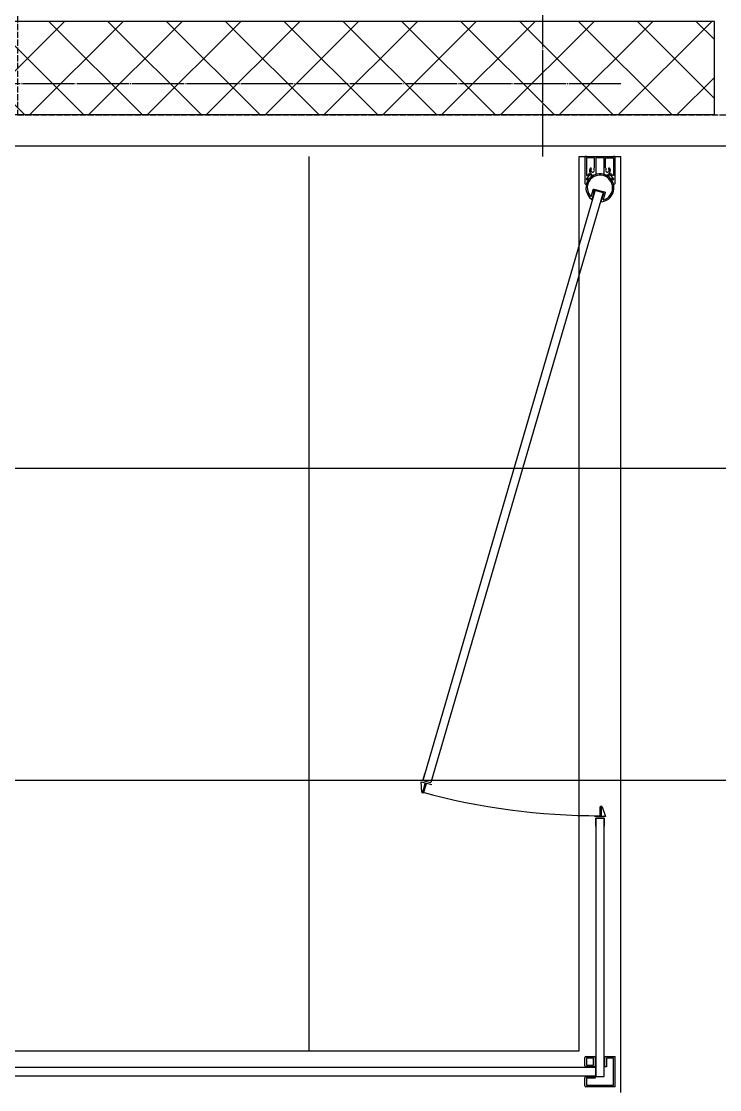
# Model space of a CAD drawing. Header units: millimetres. Extents: x 18456 to 179493, y -203649 to 469211.
# Drawn here: x 138022 to 138694, y 46354 to 47381 of the extents above; entities that cross this region are included whole.
import ezdxf

# ---------------------------------------------------------------- set-up
doc = ezdxf.new("R2010")
doc.units = ezdxf.units.MM
doc.linetypes.add('X-평면도(기본형)$0$CEN', pattern=[52.5, 50, -1, 0.5, -1])
doc.linetypes.add('X-평면도(기본형)$0$HID2', pattern=[7.5, 6, -1.5])
for name, color, linetype, true_color in [('X-평면도(기본형)$0$40HAT', 9, 'Continuous', 0x808080), ('X-평면도(기본형)$0$CEN', 1, 'X-평면도(기본형)$0$CEN', 0xff0000), ('X-평면도(기본형)$0$FIN', 9, 'Continuous', 0x808080), ('X-평면도(기본형)$0$FUR', 6, 'Continuous', 0xff00ff), ('X-평면도(기본형)$0$TIL', 5, 'Continuous', 0x0000ff), ('X-평면도(기본형)$0$UIS', 7, 'X-평면도(기본형)$0$HID2', 0x000000), ('X-평면도(기본형)$0$W2', 3, 'Continuous', 0x00ff00)]:
    doc.layers.add(name, color=color, linetype=linetype, true_color=true_color)

msp = doc.modelspace()

# ---------------------------------------------------------------- hatches: boundary and pattern name
at = {"layer": 'X-평면도(기본형)$0$40HAT'}
h = msp.add_hatch(dxfattribs=at)
h.set_pattern_fill('H3', color=256, scale=40, style=0, pattern_type=2)
h.set_pattern_definition([(315, (-346622.983, -110113.196), (28.2842712, 28.2842712), []), (45, (-346622.983, -110113.196), (-28.2842712, 28.2842712), [])])
h.paths.add_polyline_path([(138688.6, 47291.1), (138688.6, 47381.1), (137358.6, 47381.1), (137358.6, 47431.1), (137248.6, 47431.1), (137248.6, 45201.1), (137928.6, 45201.1), (137928.6, 45321.1), (138588.6, 45321.1), (138588.6, 45411.1), (137358.6, 45411.1), (137358.6, 47291.1), (138688.6, 47291.1)], flags=0)
at = {"layer": 'X-평면도(기본형)$0$FUR', "true_color": 0x808080}
for points in [[(138408, 46639.5), (138408.7, 46639.3), (138408.7, 46639.3), (138408.7, 46639.3), (138408.8, 46639.3), (138408.8, 46639.3), (138408.8, 46639.3), (138408.8, 46639.3), (138408.8, 46639.3), (138408.8, 46639.3), (138408.8, 46639.3), (138408.8, 46639.3), (138408.8, 46639.3), (138408.9, 46639.3), (138408.9, 46639.3), (138408.9, 46639.3), (138408.9, 46639.3), (138408.9, 46639.3), (138408.9, 46639.3), (138408.9, 46639.3), (138408.9, 46639.3), (138408.9, 46639.3), (138408.9, 46639.3), (138408.9, 46639.3), (138409, 46639.3), (138409, 46639.3), (138409, 46639.3), (138409, 46639.3), (138409, 46639.3), (138409, 46639.3), (138409, 46639.4), (138409, 46639.4), (138409, 46639.4), (138409, 46639.4), (138409, 46639.4), (138409, 46639.4), (138409, 46639.4), (138409.1, 46639.4), (138409.1, 46639.4), (138409.1, 46639.4), (138409.1, 46639.4), (138409.1, 46639.4), (138409.1, 46639.5), (138409.1, 46639.5), (138409.1, 46639.5), (138409.1, 46639.5), (138409.1, 46639.5), (138411.6, 46647.9), (138411.6, 46647.9), (138411.6, 46647.9), (138411.6, 46647.9), (138411.6, 46647.9), (138411.6, 46647.9), (138411.6, 46647.9), (138411.6, 46647.9), (138411.6, 46648), (138411.6, 46648), (138411.6, 46648), (138411.6, 46648), (138411.6, 46648), (138411.6, 46648), (138411.6, 46648), (138411.6, 46648), (138411.6, 46648), (138411.6, 46648), (138411.6, 46648.1), (138411.6, 46648.1), (138411.6, 46648.1), (138411.6, 46648.1), (138411.6, 46648.1), (138411.6, 46648.1), (138411.6, 46648.1), (138411.6, 46648.1), (138411.5, 46648.1), (138411.5, 46648.1), (138411.5, 46648.1), (138411.5, 46648.2), (138411.5, 46648.2), (138411.5, 46648.2), (138411.5, 46648.2), (138411.5, 46648.2), (138411.5, 46648.2), (138411.5, 46648.2), (138411.5, 46648.2), (138411.5, 46648.2), (138411.5, 46648.2), (138411.4, 46648.2), (138411.4, 46648.2), (138411.4, 46648.2), (138411.4, 46648.2), (138411.4, 46648.2), (138411.4, 46648.2), (138411.4, 46648.2), (138411.4, 46648.2), (138410.9, 46648.4), (138410.8, 46648.4), (138410.8, 46648.4), (138410.8, 46648.4), (138410.8, 46648.4), (138410.8, 46648.4), (138410.8, 46648.4), (138410.7, 46648.4), (138410.7, 46648.4), (138410.7, 46648.4), (138410.7, 46648.4), (138410.7, 46648.4), (138410.7, 46648.4), (138410.6, 46648.4), (138410.6, 46648.4), (138410.6, 46648.4), (138410.6, 46648.4), (138410.6, 46648.4), (138410.6, 46648.4), (138410.5, 46648.4), (138410.5, 46648.4), (138410.5, 46648.4), (138410.5, 46648.3), (138410.5, 46648.3), (138410.5, 46648.3), (138410.4, 46648.3), (138410.4, 46648.3), (138410.4, 46648.3), (138410.4, 46648.3), (138410.4, 46648.3), (138410.4, 46648.3), (138410.4, 46648.3), (138410.4, 46648.2), (138410.3, 46648.2), (138410.3, 46648.2), (138410.3, 46648.2), (138410.3, 46648.2), (138410.3, 46648.2), (138410.3, 46648.2), (138410.3, 46648.1), (138410.3, 46648.1), (138410.3, 46648.1), (138410.3, 46648.1), (138410.3, 46648.1), (138410.3, 46648.1), (138410.2, 46648), (138410.2, 46648)], [(138580, 46626.2), (138579.2, 46626.2), (138579.2, 46626.2), (138579.2, 46626.2), (138579.2, 46626.2), (138579.2, 46626.2), (138579.2, 46626.2), (138579.2, 46626.2), (138579.2, 46626.2), (138579.2, 46626.1), (138579.2, 46626.1), (138579.1, 46626.1), (138579.1, 46626.1), (138579.1, 46626.1), (138579.1, 46626.1), (138579.1, 46626.1), (138579.1, 46626.1), (138579.1, 46626.1), (138579.1, 46626.1), (138579.1, 46626.1), (138579.1, 46626.1), (138579.1, 46626.1), (138579.1, 46626.1), (138579, 46626.1), (138579, 46626.1), (138579, 46626.1), (138579, 46626.1), (138579, 46626), (138579, 46626), (138579, 46626), (138579, 46626), (138579, 46626), (138579, 46626), (138579, 46626), (138579, 46626), (138579, 46626), (138579, 46626), (138579, 46626), (138579, 46625.9), (138579, 46625.9), (138579, 46625.9), (138579, 46625.9), (138579, 46625.9), (138579, 46625.9), (138578.9, 46625.9), (138578.9, 46625.9), (138578.9, 46625.9), (138578.7, 46617.1), (138578.7, 46617.1), (138578.7, 46617.1), (138578.7, 46617.1), (138578.7, 46617.1), (138578.7, 46617.1), (138578.7, 46617.1), (138578.7, 46617.1), (138578.7, 46617), (138578.7, 46617), (138578.7, 46617), (138578.7, 46617), (138578.7, 46617), (138578.7, 46617), (138578.7, 46617), (138578.7, 46617), (138578.7, 46617), (138578.8, 46617), (138578.8, 46617), (138578.8, 46616.9), (138578.8, 46616.9), (138578.8, 46616.9), (138578.8, 46616.9), (138578.8, 46616.9), (138578.8, 46616.9), (138578.8, 46616.9), (138578.8, 46616.9), (138578.8, 46616.9), (138578.8, 46616.9), (138578.8, 46616.9), (138578.8, 46616.9), (138578.9, 46616.9), (138578.9, 46616.9), (138578.9, 46616.9), (138578.9, 46616.8), (138578.9, 46616.8), (138578.9, 46616.8), (138578.9, 46616.8), (138578.9, 46616.8), (138578.9, 46616.8), (138578.9, 46616.8), (138579, 46616.8), (138579, 46616.8), (138579, 46616.8), (138579, 46616.8), (138579, 46616.8), (138579, 46616.8), (138579.5, 46616.8), (138579.6, 46616.8), (138579.6, 46616.8), (138579.6, 46616.8), (138579.6, 46616.8), (138579.6, 46616.8), (138579.7, 46616.8), (138579.7, 46616.8), (138579.7, 46616.8), (138579.7, 46616.8), (138579.7, 46616.9), (138579.7, 46616.9), (138579.7, 46616.9), (138579.8, 46616.9), (138579.8, 46616.9), (138579.8, 46616.9), (138579.8, 46616.9), (138579.8, 46616.9), (138579.8, 46616.9), (138579.9, 46616.9), (138579.9, 46616.9), (138579.9, 46616.9), (138579.9, 46617), (138579.9, 46617), (138579.9, 46617), (138579.9, 46617), (138579.9, 46617), (138579.9, 46617), (138580, 46617), (138580, 46617), (138580, 46617.1), (138580, 46617.1), (138580, 46617.1), (138580, 46617.1), (138580, 46617.1), (138580, 46617.1), (138580, 46617.2), (138580, 46617.2), (138580, 46617.2), (138580, 46617.2), (138580, 46617.2), (138580, 46617.2), (138580, 46617.3), (138580, 46617.3), (138580, 46617.3), (138580, 46617.3), (138580, 46617.3)]]:
    msp.add_hatch(color=8, dxfattribs=at).paths.add_polyline_path(points, flags=0)

# ---------------------------------------------------------------- linework, layer by layer
at = {"layer": 'X-평면도(기본형)$0$CEN'}
for p, q in [((138523.6, 47251.1), (138523.6, 49016.1)), ((138598.6, 47321.1), (137268.6, 47321.1))]:
    msp.add_line(p, q, dxfattribs=at)
at = {"layer": 'X-평면도(기본형)$0$FIN'}
msp.add_line((140208.6, 47261.1), (137388.6, 47261.1), dxfattribs=at)
at = {"layer": 'X-평면도(기본형)$0$FUR', "color": 4, "ltscale": 3, "true_color": 0x00ffff}
for p, q in [((138558.6, 47251.1), (138598.6, 47251.1)), ((138558.6, 46391.1), (138558.6, 47251.1)), ((138598.6, 46351.1), (138598.6, 47251.1)), ((137398.6, 46391.1), (138558.6, 46391.1))]:
    msp.add_line(p, q, dxfattribs=at)
at = {"layer": 'X-평면도(기본형)$0$FUR', "color": 8, "true_color": 0x808080}
for p, q in [((138564.4, 47251.4), (138565.7, 47251.4)), ((138564.4, 47224.8), (138564.4, 47251.4)), ((138565.7, 47251.4), (138565.7, 47251.1)), ((138565.7, 47251.1), (138591.5, 47251.1)), ((138565.7, 47249.8), (138565.7, 47232.8)), ((138573.2, 47249.8), (138565.7, 47249.8)), ((138573.2, 47240.1), (138573.2, 47249.8)), ((138582.7, 47249.8), (138574.5, 47249.8)), ((138574.5, 47249.8), (138574.5, 47233.8)), ((138582.7, 47233.8), (138582.7, 47249.8)), ((138584, 47249.8), (138591.5, 47249.8)), ((138584, 47240.1), (138584, 47249.8)), ((138591.5, 47251.4), (138592.8, 47251.4)), ((138591.5, 47251.1), (138591.5, 47251.4)), ((138591.5, 47249.8), (138591.5, 47232.8)), ((138592.8, 47251.4), (138592.8, 47224.8)), ((138571.2, 47233.4), (138570.3, 47234.3)), ((138586.9, 47234.3), (138586, 47233.4)), ((138565.2, 47224.3), (138564.9, 47224.3)), ((138565.2, 47229.3), (138566.2, 47228.4)), ((138565.7, 47232.8), (138566.3, 47232.8)), ((138591.5, 47232.8), (138590.9, 47232.8)), ((138591.1, 47228.4), (138592, 47229.3)), ((138592.3, 47224.3), (138592.1, 47224.3)), ((138573.9, 47218.7), (138408.4, 46651.2)), ((138581.6, 47216.6), (138416.1, 46649.1)), ((138570.2, 47212.8), (138571.9, 47219.2)), ((138571.6, 47211.8), (138572.1, 47213.8)), ((138572.1, 47213.8), (138572.9, 47215.6)), ((138572.4, 47215.8), (138573.1, 47218.4)), ((138572.9, 47215.6), (138572.4, 47215.8)), ((138573, 47219.8), (138582.9, 47217.2)), ((138573.7, 47218.7), (138581.8, 47216.5)), ((138573.9, 47218.7), (138581.6, 47216.6)), ((138580.9, 47213.5), (138580.7, 47211.5)), ((138581.5, 47213.3), (138580.9, 47213.5)), ((138582.1, 47215.9), (138581.5, 47213.3)), ((138583.5, 47216.1), (138581.8, 47209.7)), ((138570.5, 47210.2), (138570.5, 47210.2)), ((138571.1, 47210.4), (138571.9, 47211.7)), ((138571.9, 47211.7), (138571.6, 47211.8)), ((138580.2, 47209.5), (138579.8, 47209.6)), ((138579.8, 47209.6), (138579.9, 47208.1)), ((138580.7, 47211.5), (138580.2, 47209.5)), ((138580.3, 47207.6), (138580.3, 47207.6)), ((138408.4, 46651.2), (138410.4, 46658.6)), ((138407.3, 46639.9), (138406.7, 46649.8)), ((138406.7, 46649.8), (138417, 46647.1)), ((138410.2, 46648), (138408, 46639.5)), ((138408.4, 46651.2), (138416.1, 46649.1)), ((138408.4, 46651.2), (138416.1, 46649.1)), ((138411.6, 46647.9), (138409.1, 46639.5)), ((138410.9, 46648.4), (138411.4, 46648.2)), ((138411.8, 46648.5), (138411.6, 46647.9)), ((138411.8, 46648.5), (138411.8, 46648.5)), ((138418.1, 46656.5), (138416.1, 46649.1)), ((138407.5, 46639.6), (138408.7, 46639.3)), ((138578.7, 46617.1), (138578.9, 46625.9)), ((138578.7, 46616.5), (138578.7, 46617.1)), ((138579.5, 46616.8), (138579, 46616.8)), ((138580.5, 46626.2), (138579.2, 46626.2)), ((138580, 46617.3), (138580, 46626.2)), ((138580.8, 46625.9), (138583.9, 46616.5)), ((138583.9, 46616.5), (138573.3, 46616.5)), ((138582.6, 46614.8), (138574.6, 46614.8)), ((138574.6, 46607.1), (138574.6, 46614.8)), ((138574.6, 46614.8), (138582.6, 46614.8)), ((138574.6, 46614.8), (138582.6, 46614.8)), ((138582.5, 46614.8), (138574.8, 46614.8)), ((138578.7, 46616.5), (138578.7, 46616.5)), ((138582.6, 46614.8), (138582.6, 46607.1)), ((138564.1, 46376.8), (138564.1, 46384.6)), ((138565.1, 46385.6), (138572.9, 46385.6)), ((138565.6, 46384.1), (138565.6, 46377.3)), ((138572.4, 46377.3), (138572.4, 46384.1)), ((138573.9, 46384.6), (138573.9, 46375.8)), ((138583.4, 46375.6), (138583.4, 46384.6)), ((138584.4, 46385.6), (138593.1, 46385.6)), ((138584.9, 46384.1), (138584.9, 46375.6)), ((138593.1, 46356.6), (138593.1, 46385.6)), ((138573.9, 46375.8), (138565.1, 46375.8)), ((138565.6, 46377.3), (138572.4, 46377.3)), ((138584.9, 46375.6), (138583.4, 46375.6)), ((138564.1, 46357.6), (138564.1, 46365.3)), ((138565.1, 46366.3), (138574.1, 46366.3)), ((138565.6, 46364.8), (138565.6, 46358.1)), ((138574.1, 46364.8), (138565.6, 46364.8)), ((138574.1, 46366.3), (138574.1, 46364.8)), ((138593.1, 46356.6), (138565.1, 46356.6))]:
    msp.add_line(p, q, dxfattribs=at)
for points in [[(138574.6, 46614.8), (138574.6, 46366.6), (138582.6, 46366.6), (138582.6, 46614.8)], [(138572.4, 46384.1), (138565.6, 46384.1)], [(138565.6, 46358.1), (138591.6, 46358.1), (138591.6, 46384.1), (138584.9, 46384.1)]]:
    msp.add_lwpolyline(points, dxfattribs=at)
msp.add_lwpolyline([(137413.6, 46367.1), (138574.6, 46367.1), (138574.6, 46375.1), (137413.6, 46375.1)], close=True, dxfattribs=at)
for centre, radius, start, end in [((138578.6, 47221), 13.5, 277.1916, 232.8084), ((138578.6, 47221), 15.7, 121.7785, 148.2215), ((138578.6, 47221), 17, 123.8919, 136.126), ((138578.6, 47221), 12.2, 287.0509, 222.9491), ((138571.5, 47237.8), 3, 136.0571, 220.0094), ((138568.8, 47235.5), 0.5, 303.8919, 40.0094), ((138569.8, 47239.4), 0.65, 316.0571, 136.0571), ((138571.5, 47237.8), 1.7, 136.0571, 43.9429), ((138578.6, 47221), 14.5, 120.6245, 125.5028), ((138578.6, 47221), 13.5, 107.6802, 125.5028), ((138573.2, 47239.4), 0.65, 89.3015, 223.9429), ((138578.6, 47221), 13.5, 54.4972, 72.3198), ((138584, 47239.4), 0.65, 316.0571, 90.6985), ((138585.7, 47237.8), 1.7, 136.0571, 43.9429), ((138578.6, 47221), 14.5, 54.4972, 59.3755), ((138587.4, 47239.4), 0.65, 43.9429, 223.9429), ((138578.6, 47221), 15.7, 31.7785, 58.2215), ((138585.7, 47237.8), 3, 319.9906, 43.9429), ((138588.4, 47235.5), 0.5, 139.9906, 236.1081), ((138578.6, 47221), 17, 43.874, 56.1081), ((138564.9, 47224.8), 0.5, 180, 270), ((138565.2, 47224.8), 0.5, 270, 344.2082), ((138578.6, 47221), 13.5, 144.4972, 164.2082), ((138578.6, 47221), 14.5, 144.4972, 149.3755), ((138567.2, 47229.1), 0.5, 324.4972, 144.4972), ((138570.5, 47232.4), 0.5, 125.5028, 305.5028), ((138586.8, 47232.4), 0.5, 234.4972, 54.4972), ((138590, 47229.1), 0.5, 35.5028, 215.5028), ((138578.6, 47221), 13.5, 15.7918, 35.5028), ((138578.6, 47221), 14.5, 30.6245, 35.5028), ((138592.1, 47224.8), 0.5, 195.7918, 270), ((138592.3, 47224.8), 0.5, 270, 0), ((138569.9, 47212.9), 0.3, 222.9491, 345), ((138570.7, 47210.7), 0.5, 255, 328.1694), ((138580.4, 47208.1), 0.5, 181.8306, 255), ((138582.1, 47209.6), 0.3, 165, 287.0509), ((138410.7, 46647.9), 0.5, 75, 165), ((138411.3, 46648), 0.3, 343.4016, 75), ((138578.6, 47271), 653.8, 254.8072, 270.0066), ((138407.6, 46639.9), 0.3, 181.862, 255), ((138408.8, 46639.6), 0.3, 255, 343.4016), ((138579, 46617.1), 0.3, 178.4016, 270), ((138579.2, 46625.9), 0.3, 90, 178.4016), ((138579.5, 46617.3), 0.5, 270, 0), ((138580.5, 46625.9), 0.3, 16.862, 90), ((138565.1, 46384.6), 1, 90, 180), ((138572.9, 46384.6), 1, 0, 90), ((138584.4, 46384.6), 1, 90, 180), ((138565.1, 46376.8), 1, 180, 270), ((138565.1, 46365.3), 1, 90, 180), ((138565.1, 46357.6), 1, 180, 270)]:
    msp.add_arc(centre, radius, start, end, dxfattribs=at)
at = {"layer": 'X-평면도(기본형)$0$FUR', "color": 8, "true_color": 0x808080, "extrusion": (0, 0, -1)}
for centre, radius, start, end in [((-138572.8, 47218.9), 0.9, 15, 105), ((-138573.5, 47218.2), 0.5, 15, 105), ((-138581.7, 47216.1), 0.5, 105, 195), ((-138582.7, 47216.3), 0.9, 105, 195)]:
    msp.add_arc(centre, radius, start, end, dxfattribs=at)
at = {"layer": 'X-평면도(기본형)$0$TIL'}
for p, q in [((138298.6, 47251.1), (138298.6, 46391.1)), ((139598.6, 46951.1), (137498.6, 46951.1)), ((139598.6, 46651.1), (137498.6, 46651.1))]:
    msp.add_line(p, q, dxfattribs=at)
at = {"layer": 'X-평면도(기본형)$0$UIS'}
msp.add_lwpolyline([(137808.6, 47291.1), (137808.6, 48316.1), (138018.6, 48316.1), (138018.6, 47291.1), (140238.6, 47291.1), (140238.6, 46616.1)], dxfattribs=at)
at = {"layer": 'X-평면도(기본형)$0$W2'}
for p, q in [((138688.6, 47381.1), (137358.6, 47381.1)), ((138688.6, 47291.1), (138688.6, 47381.1)), ((138688.6, 47291.1), (137358.6, 47291.1))]:
    msp.add_line(p, q, dxfattribs=at)

doc.saveas('drawing.dxf')
